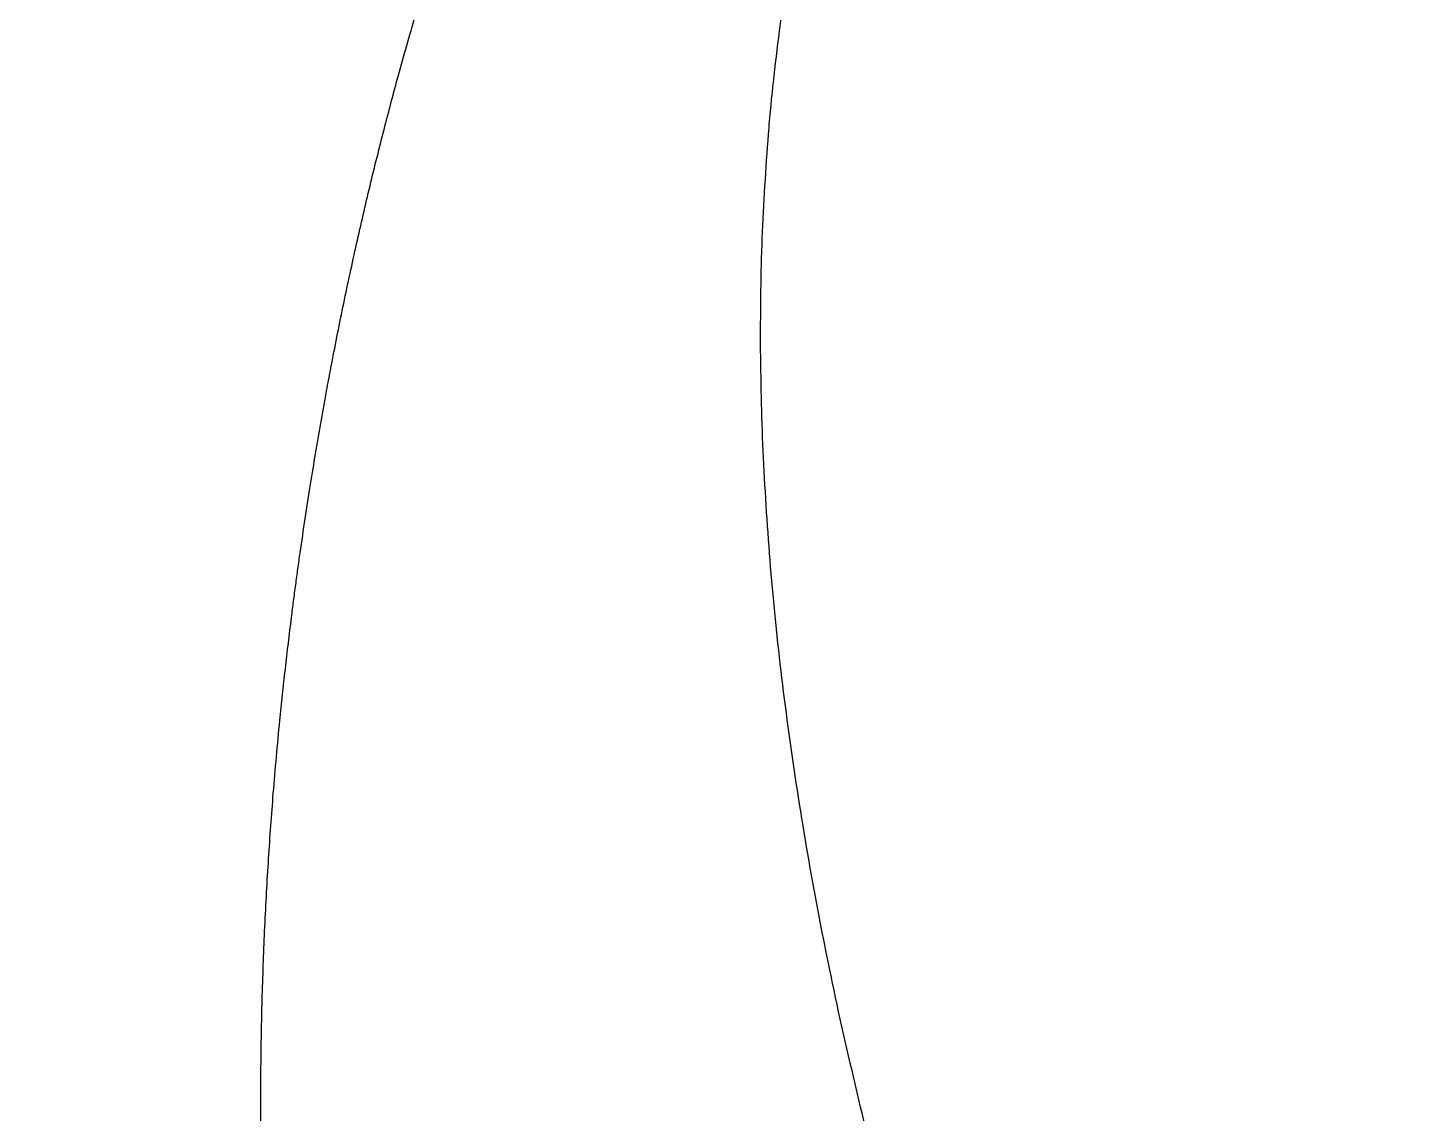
# Model space of a CAD drawing. Extents: x -51 to 27, y -13 to 136.
# Drawn here: x -40.82 to -34.66, y 61.93 to 66.72 of the extents above; entities that cross this region are included whole.
import ezdxf

# ---------------------------------------------------------------- set-up
doc = ezdxf.new("R2010")
doc.units = 0
doc.header["$MEASUREMENT"] = 0
doc.layers.add('GEOMETRY', color=2, linetype='Continuous', lineweight=25)

# ---------------------------------------------------------------- blocks, each defined once
blk = doc.blocks.new('2026 MONTERREY-BLOOM')
at = {"layer": 'GEOMETRY'}
for points, knots in [([(-36.6427, -38.9849), (-36.6428, -38.748), (-36.6429, -38.2513), (-36.6431, -37.4958), (-36.643, -36.7174), (-36.6423, -35.9379), (-36.6409, -35.1552), (-36.6388, -34.37), (-36.6343, -33.1243), (-36.6247, -31.4274), (-36.6007, -28.7277), (-36.5557, -25.4875), (-36.48, -22.0033), (-36.3837, -18.8258), (-36.2694, -15.9518), (-36.1467, -13.5568), (-36.0218, -11.6425), (-35.9083, -10.2086), (-35.8038, -9.1111), (-35.7174, -8.3466), (-35.6715, -7.9173), (-35.5982, -7.4928), (-35.4908, -7.0801), (-35.3398, -6.6435), (-35.1358, -6.1898), (-34.8703, -5.7277), (-34.5603, -5.2943), (-34.2088, -4.8937), (-33.8193, -4.53), (-33.3956, -4.2066), (-32.942, -3.9269), (-32.4916, -3.7075), (-32.0535, -3.5411), (-31.634, -3.4198), (-31.1992, -3.3309), (-30.7502, -3.28), (-30.3002, -3.2288), (-29.6557, -3.1612), (-28.8172, -3.0818), (-27.5048, -2.9746), (-25.9207, -2.8687), (-23.9532, -2.7617), (-21.8759, -2.6679), (-19.6786, -2.5868), (-17.2507, -2.5139), (-14.59, -2.4519), (-11.7055, -2.4029), (-8.8195, -2.3695), (-5.9364, -2.3497), (-3.0548, -2.3416), (-0.5983, -2.3393), (1.4461, -2.34), (3.0915, -2.3423), (4.7536, -2.3465), (6.4156, -2.3534), (8.0545, -2.3645), (10.4077, -2.3864), (13.4813, -2.429), (16.9743, -2.5047), (20.1483, -2.6009), (23.0112, -2.7146), (25.3952, -2.8364), (27.3074, -2.9606), (28.7412, -3.0736), (29.84, -3.1777), (30.6063, -3.2639), (31.0378, -3.31), (31.4634, -3.3805), (31.8765, -3.4857), (32.3137, -3.6341), (32.7687, -3.8357), (33.2323, -4.0987), (33.6676, -4.4064), (34.0701, -4.7558), (34.436, -5.1433), (34.7616, -5.5651), (35.0437, -6.0171), (35.2785, -6.4922), (35.464, -6.9855), (35.6016, -7.491), (35.6829, -8.0099), (35.7387, -8.5338), (35.8146, -9.2299), (35.8967, -10.0974), (36.0051, -11.4079), (36.112, -12.9931), (36.2405, -15.3392), (36.3619, -18.1726), (36.4654, -21.4568), (36.5399, -24.7062), (36.5915, -27.9302), (36.6206, -30.8028), (36.6357, -33.3227), (36.6407, -34.9225), (36.6423, -35.9634), (36.6428, -36.4441), (36.643, -36.9237), (36.6431, -37.4023), (36.643, -37.8963), (36.6429, -38.4238), (36.6428, -38.792), (36.6428, -38.9849)], [0, 0, 0, 0, 0.005138, 0.010771, 0.016381, 0.022015, 0.027673, 0.03335, 0.039042, 0.054682, 0.070145, 0.097582, 0.124946, 0.145709, 0.16651, 0.187309, 0.197707, 0.208103, 0.218498, 0.221609, 0.224784, 0.227857, 0.230942, 0.234019, 0.237865, 0.24171, 0.245555, 0.249401, 0.253246, 0.257092, 0.260938, 0.264783, 0.267936, 0.271088, 0.274241, 0.277546, 0.280882, 0.284062, 0.291597, 0.299143, 0.312612, 0.326021, 0.341866, 0.357701, 0.373696, 0.394533, 0.415407, 0.436247, 0.457116, 0.477921, 0.498728, 0.51038, 0.52225, 0.534405, 0.54642, 0.558287, 0.569942, 0.597446, 0.624936, 0.645697, 0.666299, 0.687058, 0.697455, 0.707849, 0.718242, 0.721382, 0.724571, 0.72765, 0.730727, 0.733804, 0.737651, 0.741498, 0.745344, 0.74919, 0.753036, 0.756881, 0.760725, 0.76457, 0.768352, 0.772136, 0.775907, 0.779727, 0.783559, 0.79109, 0.798621, 0.812071, 0.825537, 0.849567, 0.873561, 0.896782, 0.920041, 0.943476, 0.95907, 0.97468, 0.978164, 0.981639, 0.985104, 0.988563, 0.992016, 0.995816, 1, 1, 1, 1]), ([(-27.4989, -17.1996), (-27.4868, -17.1558), (-27.4625, -17.068), (-27.437, -16.9805), (-27.4242, -16.9366)], [0, 0, 0, 0, 0.4976, 1, 1, 1, 1]), ([(-25.8147, -17.0035), (-25.8128, -16.9891), (-25.8088, -16.9604), (-25.8048, -16.9318), (-25.8029, -16.9176)], [0, 0, 0, 0, 0.5032469, 1, 1, 1, 1]), ([(-25.8638, -17.4592), (-25.8604, -17.4211), (-25.8548, -17.3564), (-25.8477, -17.2842), (-25.8437, -17.2462), (-25.8344, -17.1589), (-25.8243, -17.0793), (-25.8147, -17.0035)], [0, 0, 0, 0, 0.250001, 0.424821, 0.474848, 0.500003, 1, 1, 1, 1]), ([(-27.5611, -17.4339), (-27.551, -17.3948), (-27.5307, -17.3165), (-27.5095, -17.2385), (-27.4989, -17.1996)], [0, 0, 0, 0, 0.499972, 1, 1, 1, 1]), ([(-25.8988, -18.3854), (-25.898, -18.2302), (-25.8963, -17.9198), (-25.8746, -17.6127), (-25.8638, -17.4592)], [0, 0, 0, 0, 0.500001, 1, 1, 1, 1]), ([(-25.8569, -19.3427), (-25.8685, -19.1816), (-25.8918, -18.8608), (-25.8965, -18.5434), (-25.8988, -18.3854)], [0, 0, 0, 0, 0.502139, 1, 1, 1, 1]), ([(-27.8872, -19.0064), (-27.8725, -18.9172), (-27.8505, -18.7834), (-27.8237, -18.6344), (-27.8074, -18.5459), (-27.799, -18.5018), (-27.7936, -18.4736)], [0, 0, 0, 0, 0.499996, 0.749986, 0.840353, 1, 1, 1, 1]), ([(-27.9331, -19.3102), (-27.9258, -19.2595), (-27.9111, -19.158), (-27.8952, -19.057), (-27.8872, -19.0064)], [0, 0, 0, 0, 0.499015, 1, 1, 1, 1]), ([(-27.9527, -19.4517), (-27.9496, -19.4281), (-27.9432, -19.3809), (-27.9365, -19.3338), (-27.9331, -19.3102)], [0, 0, 0, 0, 0.499894, 1, 1, 1, 1]), ([(-25.7413, -20.3277), (-25.7651, -20.1623), (-25.8125, -19.8324), (-25.8421, -19.5056), (-25.8569, -19.3427)], [0, 0, 0, 0, 0.5014995, 1, 1, 1, 1]), ([(-27.9715, -19.5965), (-27.9685, -19.5723), (-27.9624, -19.524), (-27.956, -19.4758), (-27.9527, -19.4517)], [0, 0, 0, 0, 0.499976, 1, 1, 1, 1]), ([(-28.0229, -20.0518), (-28.015, -19.9757), (-27.9994, -19.8235), (-27.9808, -19.6721), (-27.9715, -19.5965)], [0, 0, 0, 0, 0.499997, 1, 1, 1, 1]), ([(-28.0518, -20.3732), (-28.0474, -20.3196), (-28.0385, -20.2123), (-28.0281, -20.1053), (-28.0229, -20.0518)], [0, 0, 0, 0, 0.499348, 1, 1, 1, 1]), ([(-25.5538, -21.3397), (-25.5894, -21.1697), (-25.6605, -20.8314), (-25.7144, -20.4951), (-25.7413, -20.3277)], [0, 0, 0, 0, 0.502386, 1, 1, 1, 1]), ([(-28.0727, -20.6616), (-28.0695, -20.6136), (-28.0632, -20.5173), (-28.0556, -20.4213), (-28.0518, -20.3732)], [0, 0, 0, 0, 0.498974, 1, 1, 1, 1]), ([(-28.1004, -21.2666), (-28.0972, -21.1656), (-28.0907, -20.9636), (-28.0787, -20.7623), (-28.0727, -20.6616)], [0, 0, 0, 0, 0.4999997, 1, 1, 1, 1]), ([(-28.1061, -21.5655), (-28.1055, -21.5158), (-28.1043, -21.4162), (-28.1017, -21.3166), (-28.1005, -21.2666)], [0, 0, 0, 0, 0.498542, 1, 1, 1, 1]), ([(-25.2943, -22.3795), (-25.3418, -22.2056), (-25.4363, -21.8592), (-25.5147, -21.5124), (-25.5538, -21.3397)], [0, 0, 0, 0, 0.501862, 1, 1, 1, 1])]:
    blk.add_open_spline(points, degree=3, knots=knots, dxfattribs=at)
for points in [[(-27.6839, -17.9447), (-27.6644, -17.8591), (-27.6254, -17.688), (-27.5826, -17.5186), (-27.5611, -17.4339)], [(-27.7936, -18.4736), (-27.7763, -18.385), (-27.7417, -18.2078), (-27.7032, -18.0324), (-27.6839, -17.9447)], [(-28.1063, -21.8583), (-28.1066, -21.8095), (-28.1072, -21.7119), (-28.1065, -21.6143), (-28.1061, -21.5655)]]:
    blk.add_open_spline(points, degree=3, dxfattribs=at)

msp = doc.modelspace()

# ---------------------------------------------------------------- block references
msp.add_blockref('2026 MONTERREY-BLOOM', (-11.682, 83.7145))

doc.saveas('drawing.dxf')
